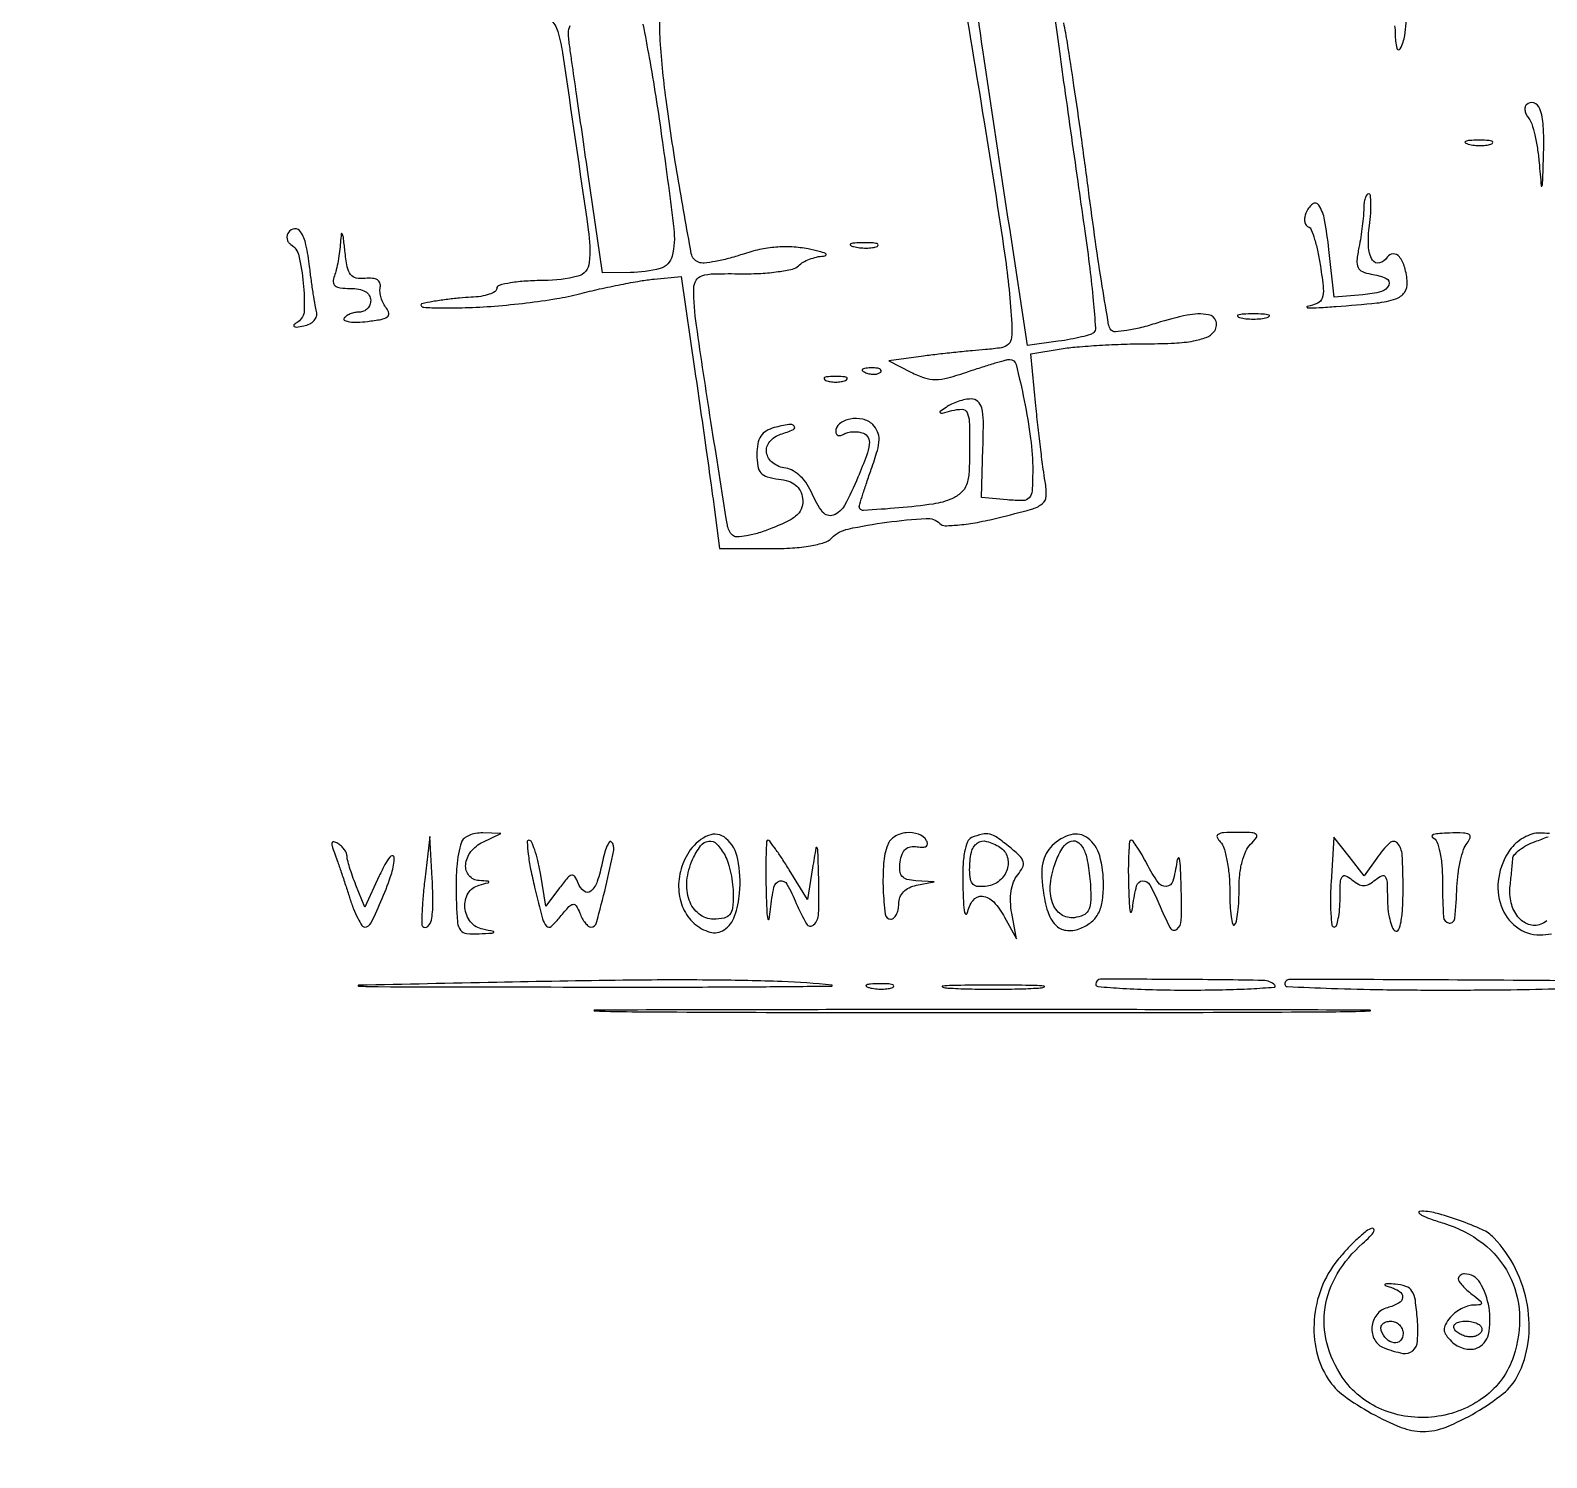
# Model space of a CAD drawing. Extents: x 24 to 1546, y 0 to 2379.
# Drawn here: x 626.8 to 819.2, y 1605.7 to 1786.7 of the extents above; entities that cross this region are included whole.
import ezdxf

# ---------------------------------------------------------------- set-up
doc = ezdxf.new("R2010")
doc.units = 0
doc.header["$MEASUREMENT"] = 0
doc.layers.get('0').update_dxf_attribs({"linetype": 'CONTINUOUS'})

msp = doc.modelspace()

# ---------------------------------------------------------------- linework, layer by layer
for points in [[(339.46395, 1554.999339, -0.000003), (282.698834, 1555.153426, -0.227171)], [(704.552789, 1787.525308, -0.002193), (705.335867, 1783.290454, -0.005917), (706.169614, 1778.333197, -0.003828), (707.022606, 1772.577891, -0.004794), (708.460503, 1761.57052, -0.090609), (708.251317, 1758.11239, -0.271861), (706.711088, 1756.530431, -0.065985), (702.949416, 1756.015313), (699.398832, 1756), (697.555541, 1768.75, -0.000014), (696.816371, 1773.863842, -0.000017), (696.1198, 1778.685104, -0.000015), (695.532672, 1782.750675, -0.000111), (695.256364, 1784.667376, -0.025483), (695.095677, 1786.409126, -0.131692), (695.305725, 1787.344762, -0.174034)], [(744.778786, 1793.777764, -0.000742), (747.840798, 1775.127562, -0.003715), (750.461898, 1758.221612, -0.023129), (751.338181, 1749.5, -0.032929), (751.317415, 1747.761854, -0.182084), (750.927523, 1746.929358, -0.154372), (750.044233, 1746.484839, -0.021899), (748, 1746.246365, 0.005488), (746.348049, 1746.108411, 0.002677), (744.24349, 1745.898002, 0.002655), (742.056505, 1745.655768, 0.00384), (740.126775, 1745.416614), (735.753551, 1744.840497), (738.555133, 1743.387019, 0.038149), (740.256954, 1742.662845, 0.084445), (741.645909, 1742.442161, 0.064279), (743.255969, 1742.667911, 0.015179), (745.856496, 1743.46677, -0.00464), (747.633931, 1744.05405, -0.006279), (749.251547, 1744.549614, -0.00436), (750.612659, 1744.935117, -0.066919), (751.095275, 1745, -0.345304), (751.891765, 1744.375472, -0.009467), (752.927069, 1739.787176, -0.018509), (753.737858, 1734.947163, -0.032252), (754, 1730.88742, -0.013708), (753.930105, 1728.338512, -0.168006), (753.567106, 1727.449697, -0.215562), (752.773941, 1727.090214, -0.024262), (750.75, 1727.186642), (747.5, 1727.5), (747.69107, 1733.75, 0.008417), (747.738225, 1737.184856, 0.058315), (747.5377, 1738.85342, 0.156322), (747.039897, 1739.672256, 0.182868), (746.19107, 1739.984687, 0.049298), (745.43456, 1739.902993, 0.029052), (744.556127, 1739.665378, 0.028845), (743.697732, 1739.322587, 0.043327), (743, 1738.919181, 0.011991), (742.262105, 1738.375733, 0.538239), (742.274156, 1738.216446, 0.192299), (742.556159, 1738.180214, 0.005506), (743.75, 1738.501881, -0.071374), (745.037304, 1738.6724, -0.287434), (745.675229, 1738.26298, -0.103336), (745.951789, 1737.105259, -0.007137), (746, 1733.727903, -0.01336), (745.919493, 1730.715489, -0.071317), (745.600193, 1729.105882, -0.124571), (744.930563, 1728.097254, -0.080764), (743.75, 1727.331077, -0.068431), (741.376464, 1726.654102, -0.014013), (737.032807, 1726.160425, -0.006803), (732.520449, 1725.837059, -0.431286), (732, 1726.328197, -0.075894), (732.045303, 1726.62494, -0.00202), (732.44741, 1727.893163, -0.004182), (732.939484, 1729.380836, -0.002845), (733.523097, 1731.065463, 0.013191), (734.289796, 1733.436041, 0.063857), (734.513206, 1734.830309, 0.11274), (734.31789, 1735.828712, 0.092179), (733.700638, 1736.727933, 0.144407), (732.447869, 1737.409995, 0.10025), (730.826006, 1737.429301, 0.116207), (729.496954, 1736.836889, 0.234173), (729, 1735.833994, 0.134518), (729.084727, 1735.524765, 0.190565), (729.307817, 1735.351866, 0.141988), (729.646766, 1735.351656, 0.068131), (730.047887, 1735.529596, -0.081021), (730.552408, 1735.738095, -0.046993), (731.20378, 1735.827418, -0.045463), (731.892267, 1735.794001, -0.056822), (732.511339, 1735.634022, -0.185031), (733.109984, 1735.095766, -0.149559), (733.262083, 1734.238634, -0.058823), (732.907238, 1732.781065, -0.009388), (731.830127, 1730.045409, -0.02614), (730.125856, 1726.482196, -0.183273), (728.690791, 1725.249041, -0.327333), (727.349161, 1725.642594, -0.065112), (726.023499, 1727.943268, 0.048165), (725.383686, 1729.145821, 0.054302), (724.547172, 1730.151748, 0.060102), (723.6076, 1730.863845, 0.096862), (722.662395, 1731.193268, -0.12636), (721.012992, 1731.878259, -0.196879), (720.236345, 1733.182763, -0.214147), (720.626121, 1734.571078, -0.14292), (722.01849, 1735.505869, 0.02454), (723.645725, 1736.111688, 0.525439), (723.730885, 1736.536721, 0.249177), (723.066314, 1736.751472, 0.019983), (721.20633, 1736.343705, 0.070008), (720.175393, 1735.913212, 0.115259), (719.497014, 1735.262144, 0.100367), (719.120074, 1734.308373, 0.044105), (719, 1732.949791, 0.039912), (719.118744, 1731.464604, 0.141117), (719.522141, 1730.607617, 0.143325), (720.315289, 1730.103971, 0.041645), (721.75, 1729.816422, -0.047349), (723.011099, 1729.548702, -0.092734), (723.91438, 1729.068349, -0.10786), (724.497342, 1728.350709, -0.081578), (724.802566, 1727.379612, -0.105865), (724.724377, 1726.251626, -0.130198), (724.184462, 1725.349049, -0.078296), (723.021525, 1724.524955, -0.019906), (720.903938, 1723.57824, -0.02144), (719.237029, 1722.992835, -0.030133), (717.704131, 1722.626448, -0.030363), (716.463295, 1722.484805, -0.214213), (715.910528, 1722.698628, -0.156348), (715.258496, 1723.983938, -0.000948), (713.172353, 1737.129364, -0.002993), (711.3401, 1749.293603, -0.035894), (711, 1754.025004, -0.137383), (711.283253, 1755.036433, -0.184771), (712.028341, 1755.613817, -0.068855), (713.589021, 1755.859831, -0.008233), (717.091227, 1755.868198, 0.017047), (719.504793, 1755.91651, 0.021763), (721.718858, 1756.133343, 0.020364), (723.516377, 1756.4639, 0.141639), (724.291227, 1756.891227, -0.068591), (724.86333, 1757.324727, -0.035477), (725.676485, 1757.708079, -0.034461), (726.583784, 1757.989455, -0.043975), (727.45, 1758.114999, 0.176429), (727.752338, 1758.24472, 0.532636), (727.722813, 1758.424703, 0.048826), (726.926269, 1758.699137, 0.010541), (725.5, 1759.007821, 0.033824), (723.456824, 1759.263389, 0.034735), (721.41613, 1759.237618, 0.03348), (719.331592, 1758.924691, 0.027307), (717.1569, 1758.321559, -0.016792), (715.404134, 1757.79553, -0.020382), (713.729164, 1757.425856, -0.019408), (712.31629, 1757.23013, -0.11684), (711.586834, 1757.328305, -0.261815), (710.684137, 1758.41703, -0.002885), (708.957567, 1768.219492, -0.009414), (707.487099, 1777.965526, -0.017264), (706.714237, 1785.958257, -0.026243), (706.694651, 1788.042769, -0.169285)], [(755.739257, 1795.89273), (757.296779, 1784.696365, 0.000378), (758.01963, 1779.52876, 0.000207), (758.913057, 1773.19579, 0.000206), (759.82577, 1766.764569, 0.000329), (760.611843, 1761.268025, -0.005157), (761.242013, 1756.536032, -0.008073), (761.676238, 1752.452325, -0.003199), (761.966972, 1748.97395, -0.219001), (761.76728, 1748.433946, -0.122465), (761.330481, 1748.171117, -0.013363), (760.191632, 1747.854407, -0.015719), (758.792664, 1747.551716, -0.012079), (757.248881, 1747.306556), (753.332588, 1746.781271), (751.079199, 1761.640636, -0.000382), (747.667894, 1784.251989, -0.011118), (746.929078, 1790.050199, -0.046719)], [(692.825115, 1788.136102, -0.123901), (693.736968, 1786.600577, -0.035705), (694.338657, 1783.883775, -0.00095), (697.611768, 1761.417439, -0.055949), (697.739585, 1757.294317, -0.318998), (696.273024, 1755.547414, -0.063794), (692, 1755, 0.015416), (689.683687, 1754.928566, 0.025878), (687.75, 1754.708333, 0.024068), (686.303225, 1754.395008, 0.339565), (686, 1754, -0.260245), (685.780483, 1753.606813, -0.055307), (685.045313, 1753.258995, -0.044717), (683.995091, 1752.999726, -0.029075), (682.75, 1752.881685, 0.014476), (681.287882, 1752.786018, 0.008906), (679.573437, 1752.593022, 0.008928), (677.883241, 1752.341435, 0.015764), (676.5, 1752.065146, 0.511233), (676.401656, 1751.830541, 0.23759), (676.738529, 1751.621204, 0.022532), (678.754745, 1751.531562, 0.005864), (682, 1751.571652, 0.013793), (685.693206, 1751.762634, 0.010188), (689.765625, 1752.169697, 0.010313), (693.600659, 1752.712582, 0.022646), (696.5, 1753.320056, -0.007714), (699.050241, 1753.934396, -0.006619), (701.751491, 1754.503728, -0.006679), (704.218542, 1754.955538, -0.01897), (705.951883, 1755.181865), (709.403766, 1755.5), (711.144378, 1743.5, -0.000479), (711.861759, 1738.520706, -0.000463), (712.577897, 1733.482813, -0.000457), (713.200252, 1729.04609, -0.0017), (713.580177, 1726.25), (714.275363, 1721), (720.70911, 1721, 0.015379), (723.519435, 1721.086461, 0.027652), (725.809686, 1721.355187, 0.032865), (727.540428, 1721.774688, 0.12106), (728.496352, 1722.353495, -0.144419), (730.579012, 1723.487323, -0.019833), (735.501041, 1724.342505, -0.017159), (740.489914, 1724.833252, -0.215532), (742.219352, 1724.180648, 0.203405), (742.899517, 1723.905772, 0.020016), (744.701801, 1724.009155, 0.022038), (746.977555, 1724.333096, 0.013827), (749.605532, 1724.901797, 0.006694), (753.826571, 1725.998322, 0.097303), (755.201058, 1726.681951, 0.22154), (755.706665, 1727.654978, 0.054525), (755.585167, 1729.5, -0.010195), (755.338563, 1731.085413, -0.002903), (755.020133, 1733.557281, -0.002922), (754.693083, 1736.35267, -0.003093), (754.405188, 1739.099254), (753.754699, 1745.698508), (757.627349, 1746.338249, -0.019429), (759.597588, 1746.585546, -0.006731), (762.456128, 1746.793298, -0.006675), (765.614751, 1746.937872, -0.007712), (768.627555, 1746.988994, 0.011799), (772.007639, 1747.073991, 0.032173), (774.383726, 1747.343786, 0.046452), (776.025289, 1747.798498, 0.129469), (776.990179, 1748.488167, 0.248596), (777.269371, 1749.828184, 0.291603), (776.310516, 1750.671584, 0.087899), (773.612868, 1750.613864, 0.02892), (769.75723, 1749.610589, -0.016392), (767.747818, 1749.033628, -0.023988), (765.944212, 1748.670163, -0.021209), (764.488898, 1748.511672, -0.232329), (763.960421, 1748.729209, -0.139892), (763.638192, 1749.403548, -0.001669), (762.831059, 1754.26733, -0.004863), (761.967424, 1759.928546, -0.00314), (761.07231, 1766.5, 0.002051), (760.158976, 1773.31622, 0.002443), (759.239677, 1779.737891, 0.002113), (758.41516, 1785.145722, 0.01584), (757.93268, 1787.69282, -0.014957)], [(799.926238, 1787.317802, -0.0353), (800, 1786.274316, 0.052642), (800.190317, 1784.471655, 0.699039), (800.6422, 1784.407854, 0.085563), (801.205319, 1786.106065, 0.01876), (801.550313, 1789.174588, 0.04)], [(819.568342, 1684.852828, 0.009022), (818.306704, 1684.921053, 0.087238), (817.352903, 1684.788532, 0.051845), (816.300407, 1684.323948, 0.049874), (815.314755, 1683.62184, 0.060365), (814.556704, 1682.777494, 0.111882), (813.124446, 1679.274978, 0.126825), (813.439008, 1675.667047, 0.146046), (815.37468, 1673.008378, 0.164316), (818.360243, 1672, 0.04428), (819.826597, 1672.130117, 0.189106)], [(819.243929, 1673.804261, -0.081482), (818.461462, 1673.346838, -0.17765), (816.93, 1673.324209, -0.141202), (815.572211, 1674.28824, -0.110979), (814.711579, 1676.061786, -0.085368), (814.581281, 1678.216006, 0.001715), (814.683891, 1679.176007, 0.00154), (814.783772, 1680.171785, 0.001543), (814.867887, 1681.065865, 0.004853), (814.916667, 1681.666667, -0.165704), (815.135247, 1682.184045, -0.04724), (815.783333, 1682.785663, -0.042014), (816.691296, 1683.36744, -0.033935), (817.75, 1683.837719, 0.003684), (819.407662, 1684.457031, 0.184861)]]:
    msp.add_lwpolyline(points, format="xyb")
for points in [[(816.648156, 1777.314823, 0.151961), (816.477289, 1776.989627, 0.087239), (816.473655, 1776.542777, 0.072909), (816.634092, 1776.044444, 0.058992), (816.939921, 1775.572391, -0.09704), (817.321745, 1774.872218, -0.018637), (817.707237, 1773.471191, -0.019216), (818.037963, 1771.777183, -0.016666), (818.256538, 1769.980381, 0.000967), (818.523367, 1767.012281, 0.764471), (818.618334, 1766.995607, 0.102011), (818.7038, 1767.351178, 0.00047), (818.825293, 1771.190983, 0.020324), (818.790933, 1774.643124, 0.072875), (818.36244, 1776.800247, 0.232406), (817.600634, 1777.542664, 0.282473)], [(809.269032, 1772.307009, 0.037336), (810.036634, 1772.167106, 0.029507), (810.880008, 1772.127736, 0.030339), (811.671085, 1772.185595, 0.06278), (812.269032, 1772.344063, 0.31318), (812.386009, 1772.52287, 0.333666), (812.257153, 1772.684921, 0.052471), (811.580113, 1772.787295, 0.014395), (810.5, 1772.805051, 0.012823), (809.431793, 1772.764444, 0.080377), (808.900903, 1772.643467, 0.597527), (808.883358, 1772.48334, 0.087174)], [(796, 1764.125, -0.022284), (795.95858, 1763.196078, -0.008494), (795.821326, 1761.90741, -0.008393), (795.624644, 1760.510535, -0.010183), (795.391747, 1759.208737, 0.023919), (795.140943, 1757.544388, 0.13321), (795.286272, 1756.661386, 0.190501), (795.825768, 1756.142089, 0.05899), (796.931358, 1755.833737, -0.064109), (798.839406, 1755.28054, -0.404757), (799.189773, 1754.431468, -0.238801), (798.252515, 1753.602548, -0.042996), (795.885085, 1753.197688), (792.270169, 1752.895376), (791.585428, 1758.947688, 0.016709), (791.032529, 1762.705824, 0.096499), (790.306302, 1764.567756, 0.446062), (789.498772, 1764.704176, 0.133941), (788.663166, 1763.564608, 0.057351), (788.515897, 1762.992229, 0.077385), (788.525083, 1762.458446, 0.097039), (788.683136, 1762.045004, 0.166334), (788.966576, 1761.814608, -0.21282), (789.336508, 1761.454267, -0.019659), (789.773059, 1760.219509, -0.022625), (790.18537, 1758.639613, -0.015777), (790.512505, 1756.826275, -0.010534), (790.873062, 1753.976772, -0.105134), (790.748098, 1752.787603, -0.209658), (790.164479, 1752.1322, -0.061765), (788.852106, 1751.716773, 0.524392), (788.80778, 1751.617957, 0.2621), (788.953431, 1751.535747, 0.014322), (790.331209, 1751.573588, 0.003922), (792.5, 1751.712457, 0.007455), (797.670176, 1752.161824, 0.056528), (800.057993, 1752.682125, 0.155748), (801.173584, 1753.50667, 0.176506), (801.534508, 1754.7816, 0.049699), (801.205018, 1756.668732, 0.100504), (800.521331, 1758.006344, 0.229093), (799.722104, 1758.389991, 0.259166), (798.986803, 1757.978647, -0.189818), (797.993752, 1757.23611, -0.344116), (797.109183, 1757.605905, -0.11834), (796.605609, 1759.381205, -0.043563), (796.726851, 1762.000191, 0.014595), (796.887155, 1763.53388, 0.024692), (796.920192, 1764.825056, 0.02238), (796.853101, 1765.802335, 0.381406), (796.631669, 1766, 0.253331), (796.388999, 1765.868616, 0.063435), (796.185553, 1765.449219, 0.049316), (796.045975, 1764.843269, 0.031972)], [(659.552786, 1761.08541, 0.092307), (659.396639, 1760.682206, 0.096106), (659.399297, 1760.255778, 0.099359), (659.559517, 1759.872478, 0.106204), (659.852336, 1759.591261, -0.200179), (660.889611, 1758.144703, -0.032969), (661.452615, 1754.678897, -0.032031), (661.561061, 1751.19134, -0.238148), (660.788547, 1749.779084, 0.028513), (660.270038, 1749.376935, 0.480156), (660.27782, 1749.188081, 0.19378), (660.577573, 1749.111062, 0.012076), (661.5, 1749.255634, 0.067464), (662.26008, 1749.502751, 0.096929), (662.825347, 1749.925658, 0.115951), (663.124482, 1750.467604, 0.13177), (663.131257, 1751.05939, -0.020209), (662.957267, 1751.875018, -0.004122), (662.719875, 1753.332003, -0.004337), (662.47242, 1755.031416, -0.004058), (662.248617, 1756.772959, 0.023478), (661.780786, 1759.554354, 0.08649), (661.111801, 1761.199872, 0.284783), (660.343098, 1761.578076, 0.234031)], [(666.168103, 1759.831787, -0.016228), (666.059288, 1758.694305, -0.013142), (665.871077, 1757.482712, -0.01335), (665.638081, 1756.373754, -0.033166), (665.393011, 1755.581787, 0.090021), (665.250804, 1754.829584, 0.231224), (665.483926, 1754.343479, 0.139263), (666.138292, 1754.072648, 0.028926), (667.393011, 1754, -0.04358), (668.49568, 1753.903709, -0.087197), (669.315502, 1753.606156, -0.12077), (669.816965, 1753.127154, -0.142943), (670, 1752.5, -0.095012), (669.890211, 1751.927451, -0.096907), (669.576711, 1751.440625, -0.098834), (669.108867, 1751.114729, -0.103216), (668.559017, 1751, 0.049779), (667.971553, 1750.941368, 0.047546), (667.397717, 1750.767641, 0.051236), (666.920455, 1750.51223, 0.106263), (666.629163, 1750.20899, 0.450458), (666.710664, 1749.938733, 0.075588), (667.299892, 1749.768951, 0.04171), (668.305149, 1749.722391, 0.019785), (669.598996, 1749.821764, 0.016058), (671.319709, 1750.078888, 0.108653), (672.109076, 1750.409747, 0.296292), (672.295082, 1750.873649, 0.125136), (671.993764, 1751.507514, -0.056941), (671.607691, 1752.098121, -0.044539), (671.326102, 1752.81101, -0.04583), (671.18323, 1753.532209, -0.077985), (671.214913, 1754.14474, 0.138926), (671.177004, 1754.695265, 0.17468), (670.853496, 1755.086671, 0.115003), (670.224714, 1755.284777, 0.044979), (669.309039, 1755.27225, -0.07521), (668.152898, 1755.326119, -0.186759), (667.449565, 1755.772935, -0.113203), (667.019988, 1756.760965, -0.02005), (666.727142, 1758.77225, 0.003807), (666.53373, 1760.490296, 0.091702), (666.390207, 1760.950011, 0.739009), (666.263139, 1760.925894, 0.011863)], [(731.269032, 1759.307009, 0.037336), (732.036634, 1759.167106, 0.029507), (732.880008, 1759.127736, 0.030339), (733.671085, 1759.185595, 0.06278), (734.269032, 1759.344063, 0.31318), (734.386009, 1759.52287, 0.333666), (734.257153, 1759.684921, 0.052471), (733.580113, 1759.787295, 0.014395), (732.5, 1759.805051, 0.012823), (731.431793, 1759.764444, 0.080377), (730.900903, 1759.643467, 0.597527), (730.883358, 1759.48334, 0.087174)], [(780.25, 1750.310674, 0.039571), (781.047266, 1750.168469, 0.024357), (782, 1750.122029, 0.024357), (782.952734, 1750.168469, 0.039571), (783.75, 1750.310674, 0.161593), (784.00914, 1750.478988, 0.542911), (783.957812, 1750.633659, 0.052887), (783.251983, 1750.740287, 0.011065), (782, 1750.767997, 0.011065), (780.748017, 1750.740287, 0.052887), (780.042188, 1750.633659, 0.542911), (779.99086, 1750.478988, 0.161593)], [(732.8125, 1743.316886, 0.051402), (733.359369, 1743.160852, 0.05415), (733.916927, 1743.123424, 0.060344), (734.402231, 1743.202593, 0.126455), (734.729167, 1743.395833, 0.296942), (734.77538, 1743.614691, 0.208169), (734.592839, 1743.799335, 0.077125), (734.112848, 1743.910055, 0.028489), (733.416667, 1743.921053, 0.018894), (732.670344, 1743.862007, 0.168741), (732.37858, 1743.720685, 0.470617), (732.395823, 1743.538436, 0.054073)], [(727.75, 1742.337719, 0.057986), (728.320008, 1742.181385, 0.037979), (729, 1742.12966, 0.037979), (729.679992, 1742.181385, 0.057986), (730.25, 1742.337719, 0.174857), (730.459382, 1742.525001, 0.447206), (730.398438, 1742.693942, 0.078554), (729.89144, 1742.810911, 0.017491), (729, 1742.842105, 0.017491), (728.10856, 1742.810911, 0.078554), (727.601562, 1742.693942, 0.447206), (727.540618, 1742.525001, 0.174857)], [(665.398986, 1682.414045, -0.008031), (665.761833, 1681.427188, -0.002624), (666.265833, 1679.960688, -0.002614), (666.808531, 1678.326075, -0.002948), (667.312403, 1676.75, 0.016901), (667.816374, 1675.313127, 0.025398), (668.360218, 1674.101562, 0.022946), (668.878411, 1673.193552, 0.257026), (669.230059, 1673, 0.286779), (670.055652, 1673.51596, 0.013592), (671.469291, 1676.627195, 0.020718), (672.663267, 1679.819904, 0.083328), (672.973776, 1681.872124, 0.448959), (672.76773, 1682.049482, 0.194418), (672.411539, 1681.846811, 0.0443), (671.811922, 1680.933398, 0.014742), (671.096602, 1679.5), (669.245652, 1675.5), (668.122826, 1678.3151, -0.009752), (667.692949, 1679.457104, -0.011301), (667.32983, 1680.560555, -0.010398), (667.063965, 1681.504582, -0.063516), (667, 1682.006083, 0.107327), (666.915773, 1682.393949, 0.051047), (666.65633, 1682.837075, 0.047297), (666.277608, 1683.263513, 0.049163), (665.830061, 1683.605028, 0.069612), (665.34409, 1683.818894, 0.393364), (665.11409, 1683.700911, 0.160448), (665.101977, 1683.284731, 0.019831)], [(676.859544, 1679, 0.00735), (676.642398, 1676.862137, 0.011074), (676.521919, 1674.993229, 0.006101), (676.475047, 1673.432629, 0.19511), (676.609544, 1673.083333, 0.407563), (677.231431, 1673.05605, 0.162805), (677.696745, 1673.872818, 0.048915), (677.898177, 1675.936205, 0.014151), (677.806094, 1679.139428), (677.5, 1684.5)], [(681.516124, 1683.75, 0.035085), (681.13677, 1682.293547, 0.026381), (680.918951, 1680.651864, 0.019767), (680.836919, 1678.583112, 0.007922), (680.881517, 1675.75, 0.018028), (681.030781, 1673.546496, 0.142767), (681.412888, 1672.609747, 0.199208), (682.175676, 1672.186466, 0.040727), (683.75, 1672.136182, 0.002047), (685.401331, 1672.224735, 0.200802), (685.607621, 1672.325405, 0.574721), (685.568679, 1672.441828, 0.00362), (684.25, 1672.705733, -0.176644), (682.682371, 1673.64533, -0.149137), (681.952073, 1675.44722, -0.158055), (682.369223, 1677.273642, -0.196763), (683.75, 1678.310674, 0.001923), (684.926177, 1678.622879, 0.339035), (685, 1678.719237, 0.392517), (684.923939, 1678.801199, 0.002113), (683.75, 1678.883999, -0.205245), (682.474376, 1679.533668, -0.201839), (682.05335, 1680.911571, -0.143811), (682.72805, 1682.564962, -0.112551), (684.25, 1683.779505), (686.5, 1684.864639), (684.218615, 1684.93232, 0.051825), (683.314752, 1684.865402, 0.058804), (682.483687, 1684.612931, 0.067572), (681.844805, 1684.223562, 0.141833)], [(690.799782, 1678.046227, 0.003915), (691.811354, 1674.04177, 0.11533), (692.297574, 1673.118924, 0.420286), (692.899184, 1673.082484, 0.037781), (694.052847, 1674.296227, -0.011595), (695.155789, 1675.585436, -0.166241), (695.675153, 1675.876255, -0.316786), (696.081715, 1675.688522, -0.038366), (696.532697, 1674.75, 0.033428), (696.846494, 1674.080121, 0.042705), (697.225722, 1673.514062, 0.04853), (697.611341, 1673.118453, 0.177118), (697.935241, 1673, 0.338724), (698.658961, 1673.553825, 0.007342), (699.828074, 1678.137467, 0.008149), (700.848498, 1682.727477, 0.252111), (700.523894, 1683.80944, 0.466847), (700.28412, 1683.788248, 0.050968), (699.976847, 1683.235349, 0.034545), (699.658094, 1682.323632, 0.017471), (699.377783, 1681.138913, -0.032564), (698.740263, 1678.766311, -0.135612), (697.915321, 1677.553179, -0.359126), (697.082606, 1677.541128, -0.133102), (696.339177, 1678.558503, 0.047985), (695.91719, 1679.405318, 0.326655), (695.508809, 1679.56897, 0.157253), (694.987714, 1679.24062, 0.012582), (693.963014, 1677.950966), (692.233549, 1675.658163), (691.528877, 1679.829081, 0.016176), (691.20531, 1681.427597, 0.025318), (690.813985, 1682.774793, 0.022647), (690.41022, 1683.789792, 0.29485), (690.084744, 1684, 0.432709), (689.852535, 1683.752747, 0.0142), (689.989759, 1682.251079, 0.019007), (690.294995, 1680.329559, 0.011016)], [(710.556704, 1682.777494, 0.079941), (709.389422, 1680.370077, 0.086631), (709.080132, 1677.785411, 0.091791), (709.662735, 1675.371279, 0.104215), (711.058536, 1673.447026, 0.117831), (713.053534, 1672.354605, 0.217824), (714.841172, 1672.647762, 0.161073), (716.170884, 1674.361422, 0.063923), (716.807841, 1677.308941, 0.067364), (716.597113, 1681.573763, 0.168616), (715.074554, 1684.245441, 0.284174), (712.855582, 1684.614865, 0.143729)], [(714.964816, 1682.065741, -0.04912), (715.362412, 1681.107317, -0.022735), (715.695915, 1679.79911, -0.022262), (715.924198, 1678.381246, -0.028787), (716, 1677.065741, -0.02868), (715.904937, 1675.409776, -0.142367), (715.547688, 1674.558928, -0.175481), (714.835618, 1674.129167, -0.048937), (713.519052, 1674, -0.170904), (711.653806, 1674.656739, -0.139672), (710.424271, 1676.393009, -0.110197), (710.125698, 1678.887682, -0.081967), (710.851645, 1681.573742, -0.051371), (711.859837, 1683.293749, -0.207638), (712.886339, 1683.893139, -0.238239), (713.923008, 1683.516242, -0.065828)], [(720.168103, 1677.75, 0.00331), (720.260906, 1674.981577, 0.045124), (720.391852, 1673.982431, 0.816098), (720.545473, 1673.985298, 0.019739), (720.728468, 1675.25, -0.025172), (721.168528, 1678.074497, -0.293124), (721.914944, 1678.836346, -0.333659), (722.824389, 1678.431597, -0.028828), (724, 1676, 0.034959), (725.300906, 1673.391288, 0.484426), (726.206686, 1673.267248, 0.194038), (726.830746, 1674.659609, 0.015681), (726.858095, 1678.75, 0.000935), (726.757142, 1682.552157, 0.099008), (726.64148, 1683.055683, 0.739601), (726.494171, 1683.037025, 0.002752), (726.06995, 1680.5), (725.423711, 1676.5), (723.113079, 1680.25, 0.007249), (722.198474, 1681.687261, 0.011221), (721.363337, 1682.898438, 0.005696), (720.632548, 1683.885115, 0.234647), (720.401224, 1684, 0.398707), (720.243616, 1683.850566, 0.003987), (720.16724, 1682.164062, 0.010029), (720.132485, 1680.146515, 0.006014)], [(735.606989, 1683.418213, 0.073226), (735.081087, 1681.068839, 0.028941), (735.027448, 1677.750078, 0.021536), (735.29328, 1674.621694, 0.377248), (736, 1674, 0.185568), (736.381771, 1674.146742, 0.089971), (736.70625, 1674.567069, 0.069815), (736.926199, 1675.191733, 0.049828), (737, 1675.930449, -0.092132), (737.154854, 1676.763706, -0.098629), (737.597506, 1677.463336, -0.090422), (738.311119, 1677.983323, -0.06486), (739.25, 1678.294267), (741.5, 1678.727636), (739.180449, 1678.863818, -0.04802), (738.045817, 1679.040655, -0.156929), (737.410806, 1679.440455, -0.16033), (737.135933, 1680.129397, -0.050731), (737.180449, 1681.25, -0.053769), (737.433213, 1682.246074, -0.122379), (737.868205, 1682.882586, -0.142013), (738.50283, 1683.185719, -0.083464), (739.350352, 1683.183118, 0.041047), (740.067901, 1683.120127, 0.142837), (740.510779, 1683.246635, 0.265314), (740.662051, 1683.530156, 0.132014), (740.541335, 1683.933118, 0.171024), (739.50266, 1684.770397, 0.111371), (737.957529, 1684.953342, 0.11051), (736.474023, 1684.454961, 0.166555)], [(746.25, 1684.337719, 0.207218), (745.711039, 1683.791398, 0.047885), (745.352983, 1682.518791, 0.035445), (745.152173, 1680.6616, 0.01522), (745.136182, 1678.166667, 0.007654), (745.216684, 1676.121147, 0.027641), (745.359663, 1674.825521, 0.298604), (745.531816, 1674.639063, 0.430308), (745.705733, 1674.75, -0.113444), (746.427874, 1676.383719, -0.264383), (747.612299, 1676.900952, -0.181549), (749.0515, 1676.180018, -0.061712), (750.44091, 1674.25), (751.945694, 1671.5), (751.348343, 1674.747519, -0.035881), (751.185401, 1676.22045, -0.047625), (751.261797, 1677.565617, -0.054117), (751.568205, 1678.717258, -0.081318), (752.093063, 1679.612135, 0.056257), (752.710739, 1680.554233, 0.187766), (752.78087, 1681.277054, 0.131807), (752.339062, 1682.019834, 0.022865), (751.106783, 1683.114616, 0.015823), (749.500343, 1684.333342, 0.092933), (748.543235, 1684.774655, 0.12227), (747.615595, 1684.777783, 0.035908)], [(749.848393, 1683.11486, -0.178215), (750.773629, 1681.905869, -0.155133), (750.761901, 1680.30402, -0.13973), (749.802965, 1678.880448, -0.140571), (748.239784, 1678.180449, -0.048625), (747.104994, 1678.129871, -0.17593), (746.449784, 1678.407606, -0.165181), (746.101027, 1679.054951, -0.041714), (746, 1680.263782, -0.049331), (746.2193, 1682.481098, -0.186108), (746.953488, 1683.638799, -0.230042), (748.152587, 1683.863698, -0.074648)], [(756.463779, 1683.320922, 0.072738), (755.709927, 1682.308798, 0.07374), (755.281849, 1681.127816, 0.057841), (755.155193, 1679.640993, 0.025696), (755.316524, 1677.676802, 0.040287), (755.909196, 1674.947899, 0.114983), (756.874159, 1673.275581, 0.172657), (758.213186, 1672.584344, 0.122294), (759.909316, 1672.769579, 0.073517), (761.337133, 1673.54761, 0.105086), (762.280718, 1674.632835, 0.087365), (762.808803, 1676.164537, 0.038089), (762.984687, 1678.315741, 0.067274), (762.503735, 1682.026036, 0.16469), (760.992201, 1684.285007, 0.235349), (758.838004, 1684.704574, 0.129586)], [(760.634625, 1682.509768, -0.041316), (760.864959, 1681.720135, -0.012773), (761.081609, 1680.499735, -0.012679), (761.255053, 1679.117091, -0.013612), (761.35324, 1677.759768, -0.027266), (761.336916, 1676.046545, -0.115611), (761.041514, 1675.071764, -0.160101), (760.403507, 1674.502129, -0.067624), (759.285346, 1674.185081, -0.192578), (757.607875, 1674.594248, -0.158715), (756.505596, 1676.086384, -0.107573), (756.247665, 1678.484992, -0.064118), (756.91979, 1681.289033, -0.052725), (757.828627, 1683.084097, -0.171471), (758.868918, 1683.886703, -0.273041), (759.849241, 1683.672015, -0.114423)], [(766.160037, 1678.25, 0.005049), (766.247418, 1675.946969, 0.043432), (766.385697, 1674.927624, 0.770582), (766.548057, 1674.921766, 0.042603), (766.723396, 1675.75, -0.031637), (767.190977, 1678.224997, -0.323465), (767.947145, 1678.855647, -0.291503), (768.86154, 1678.358676, -0.028251), (770.008887, 1675.978544, 0.020477), (771.44122, 1672.885235, 0.470643), (772.277339, 1672.701397, 0.225691), (772.852548, 1673.852226, 0.011231), (772.839963, 1678.190983, 0.006372), (772.753864, 1680.449436, 0.03283), (772.608461, 1681.692039, 0.687014), (772.442632, 1681.723031, 0.107454), (772.276604, 1681.25, -0.038401), (771.783159, 1678.818653, -0.31694), (770.953374, 1678.147705, -0.265088), (769.899006, 1678.659829, -0.030793), (768.5, 1681, 0.011657), (767.871143, 1682.14958, 0.01751), (767.26502, 1683.11875, 0.012546), (766.727249, 1683.873628, 0.235913), (766.47432, 1684, 0.390805), (766.289116, 1683.829149, 0.006494), (766.186342, 1682.310937, 0.012877), (766.132776, 1680.454751, 0.007731)], [(777.8, 1683.8, -0.122711), (778.264864, 1683.026591, -0.026207), (778.6475, 1681.493542, -0.025914), (778.911853, 1679.622745, -0.022143), (779, 1677.633333, 0.011717), (779.043671, 1675.77001, 0.023615), (779.181698, 1674.307323, 0.030742), (779.378693, 1673.349171, 0.576538), (779.618548, 1673.285215, 0.150738), (779.857762, 1673.737856, 0.016679), (780.039021, 1674.908664, 0.019134), (780.157529, 1676.351039, 0.01438), (780.181347, 1677.943251, -0.031851), (780.266505, 1679.649101, -0.035655), (780.568778, 1681.265762, -0.039047), (781.03829, 1682.618068, -0.093564), (781.634227, 1683.49137, 0.032262), (782.391822, 1684.35359, 0.399219), (782.350738, 1684.75, 0.169636), (781.797819, 1684.965595, 0.008929), (779.871429, 1685, 0.01337), (778.223452, 1684.955925, 0.118447), (777.531548, 1684.75, 0.379976), (777.408288, 1684.377398, 0.094939)], [(791.853481, 1678.687179, 0.012334), (791.771901, 1676.505656, 0.020579), (791.824148, 1674.669084, 0.015861), (791.969013, 1673.244076, 0.376284), (792.25, 1672.998637, 0.318215), (792.542043, 1673.206241, 0.033153), (792.779688, 1674.063693, 0.031534), (792.945826, 1675.233863, 0.019499), (793, 1676.622445, -0.010356), (793.042058, 1678.652855, -0.131096), (793.267606, 1679.376537, -0.377801), (793.703769, 1679.504567, -0.064036), (794.5, 1679, 0.045289), (795.327894, 1678.430919, 0.128626), (796, 1678.255111, 0.128626), (796.672106, 1678.430919, 0.045289), (797.5, 1679, -0.062229), (798.297414, 1679.509349, -0.3766), (798.732102, 1679.386131, -0.133795), (798.957875, 1678.676979, -0.010554), (799, 1676.681462, 0.026009), (799.073371, 1675.271896, 0.032694), (799.29375, 1673.983243, 0.034461), (799.613033, 1672.964229, 0.162583), (800, 1672.5, 0.455789), (800.419412, 1672.63054, 0.058059), (800.73424, 1673.656461, 0.033287), (800.938731, 1675.423493, 0.012167), (801, 1677.940983, 0.013962), (800.882659, 1682.14246, 0.167501), (800.278455, 1683.621749, 0.428818), (799.295634, 1683.661981, 0.047166), (797.661365, 1681.75), (796.078785, 1679.5), (794.142874, 1681.938542), (792.206962, 1684.377084)], [(804.75, 1684.337719, -0.204488), (805.282464, 1683.803609, -0.043622), (805.669901, 1682.520517, -0.034603), (805.920677, 1680.699935, -0.016928), (806, 1678.35765, 0.014263), (806.116472, 1674.27543, 0.358068), (806.824172, 1673.5077, 0.42605), (807.556637, 1674.084603, 0.014743), (807.832881, 1678.102396, -0.023046), (807.978413, 1679.805436, -0.02425), (808.278963, 1681.458756, -0.02482), (808.676165, 1682.85084, -0.091542), (809.120958, 1683.645745, 0.085477), (809.507422, 1684.317312, 0.366872), (809.360402, 1684.718073, 0.122808), (808.643284, 1684.917734, 0.01264), (806.872445, 1684.921053, 0.014377), (805.65323, 1684.857405, 0.046862), (804.857843, 1684.717133, 0.248283), (804.661105, 1684.532028, 0.39837)], [(686, 1665.974521, 0.000192), (668.457792, 1665.6063, 0.960635), (668.455968, 1665.509168, 0.014209), (670.931939, 1665.433598, 0.00007), (696, 1665.384558, 0.000816), (709.41289, 1665.382082, 0.001557), (720.190625, 1665.431253, 0.000965), (728.49429, 1665.511028, 0.943703), (728.5, 1665.63407, 0.017092), (722.178312, 1666.077972, 0.006978), (713.565295, 1666.2672, 0.005158), (702.011666, 1666.240555, 0.001995)], [(762.000242, 1665.75, 0.391031), (762.278995, 1665.447872, 0.00398), (765.427154, 1665.220313, 0.010023), (769.193263, 1665.053921, 0.006027), (773.666667, 1665, 0.004864), (778.099505, 1665.04312, 0.008779), (781.728741, 1665.177509, 0.004368), (784.638762, 1665.361982, 0.642433), (784.729047, 1665.604286, 0.194666), (783.265966, 1666.224378, 0.002486), (773.031819, 1666.340873, 0.001786), (762.620426, 1666.370437, 0.413905)], [(785.999639, 1665.75, 0.401656), (786.292043, 1665.445019, 0.001353), (791.923852, 1665.220313, 0.005808), (798.433816, 1665.053903, 0.003485), (806.166667, 1665, 0.002545), (813.862519, 1665.039172, 0.004424), (820.248666, 1665.160709, 0.001113), (825.698354, 1665.324819, 0.65655), (825.786241, 1665.547093, 0.196818), (824.320266, 1666.161253, 0.00074), (805.573945, 1666.284607, 0.000524), (786.612614, 1666.361431, 0.415234)], [(733.269032, 1665.307009, 0.037336), (734.036634, 1665.167106, 0.029507), (734.880008, 1665.127736, 0.030339), (735.671085, 1665.185595, 0.06278), (736.269032, 1665.344063, 0.31318), (736.386009, 1665.52287, 0.333666), (736.257153, 1665.684921, 0.052471), (735.580113, 1665.787295, 0.014395), (734.5, 1665.805051, 0.012823), (733.431793, 1665.764444, 0.080377), (732.900903, 1665.643467, 0.597527), (732.883358, 1665.48334, 0.087174)], [(743.25, 1665.261012, 0.009864), (745.867693, 1665.148534, 0.005804), (749, 1665.112174, 0.005804), (752.132307, 1665.148534, 0.009864), (754.75, 1665.261012, 0.061613), (755.448108, 1665.39219, 0.829596), (755.432813, 1665.51584, 0.013058), (753.123307, 1665.600303, 0.002611), (749, 1665.621831, 0.002611), (744.876693, 1665.600303, 0.013058), (742.567187, 1665.51584, 0.829596), (742.551892, 1665.39219, 0.061613)], [(703.825251, 1662.250215, 0.00096), (723.958581, 1662.165718, 0.00057), (747.959418, 1662.138409, 0.00057), (771.898468, 1662.165727, 0.000982), (791.825251, 1662.25033, 0.006737), (796.821802, 1662.348692, 0.980554), (796.820543, 1662.441861, 0.001273), (779.061835, 1662.505285, 0.000257), (747.5, 1662.521457, 0.000255), (715.947724, 1662.505302, 0.001297), (698.370543, 1662.441732, 0.982049), (698.369436, 1662.348794, 0.005975)], [(806.186705, 1635.418544, -0.08948), (811.096802, 1632.880984, -0.108899), (814.417703, 1628.925194, -0.109486), (815.756889, 1623.957556, -0.09125), (815.009821, 1618.529759, -0.154082), (811.296424, 1613.377822, -0.130723), (805.043068, 1610.876316, -0.128815), (798.300979, 1611.796615, -0.147807), (793.284628, 1615.897883, -0.084736), (791.329832, 1620.241676, -0.101272), (791.097194, 1624.716044, -0.09858), (792.648691, 1629.013906, -0.07633), (795.844203, 1632.843955, 0.01663), (796.774644, 1633.72188, 0.055302), (797.296455, 1634.379597, 0.273468), (797.304309, 1634.678087, 0.347815), (797.058622, 1634.780162, 0.099119), (796.321533, 1634.402702, 0.018774), (795.169001, 1633.415242, 0.019385), (793.8917, 1632.139661, 0.016721), (792.649935, 1630.706207, 0.07848), (790.633917, 1627.215877, 0.072702), (789.72306, 1623.180526, 0.074495), (790.013529, 1619.145524, 0.090108), (791.490888, 1615.65425, 0.089795), (793.482976, 1613.554735, 0.031649), (796.992238, 1611.309061, 0.031483), (800.739342, 1609.531063, 0.09531), (803.5, 1609, 0.096499), (806.451684, 1609.575022, 0.036404), (810.241757, 1611.4414, 0.036217), (813.697528, 1613.819641, 0.10498), (815.527279, 1616.052752, 0.087132), (816.865798, 1620.327894, 0.07515), (816.769611, 1625.038513, 0.073014), (815.26637, 1629.633031, 0.074462), (812.512965, 1633.567325, 0.096864), (811.055809, 1634.604083, 0.020529), (808.152378, 1635.777983, 0.021605), (805.12833, 1636.713311, 0.075202), (803.100777, 1636.930348, 0.58637), (803.010216, 1636.750574, 0.131048), (803.346948, 1636.457525, 0.029196), (804.487728, 1635.979024, 0.010067)], [(799.25, 1627.361321, -0.069909), (800.558616, 1626.773636, -0.282994), (800.928333, 1626.022778, -0.25046), (800.433352, 1625.275206, -0.059909), (799, 1624.710251, 0.164943), (797.652945, 1623.822456, 0.145863), (797.040707, 1622.250728, 0.149767), (797.395299, 1620.631277, 0.17462), (798.581787, 1619.606989, 0.042106), (800.959734, 1618.917417, 0.231393), (802.215192, 1619.246962, 0.203112), (802.827463, 1620.48729, 0.032511), (802.807498, 1623.25, 0.017266), (802.550777, 1625.645624, 0.106173), (802.124383, 1626.803528, 0.170948), (801.359051, 1627.40711, 0.063946), (800, 1627.684645, 0.008792), (799.052699, 1627.737883, 0.111859), (798.704493, 1627.672996, 0.662318), (798.705236, 1627.553144, 0.028037)], [(808, 1628.360243, 0.155757), (808.104684, 1628.032347, 0.027186), (808.514063, 1627.518185, 0.027231), (809.079956, 1626.947554, 0.021457), (809.75, 1626.392046, -0.008228), (810.770207, 1625.5908, -0.202399), (810.935483, 1625.280323, -0.410722), (810.775735, 1625.086632, -0.020546), (809.872445, 1625.031803, 0.076429), (809.155487, 1624.907183, 0.043201), (808.345062, 1624.553974, 0.041915), (807.570723, 1624.045392, 0.053339), (806.958347, 1623.449812, 0.043957), (806.357422, 1622.58055, 0.146734), (806.203933, 1621.911834, 0.141236), (806.441573, 1621.253438, 0.03962), (807.158361, 1620.413067, 0.069508), (807.8568, 1619.885844, 0.06195), (808.70036, 1619.544929, 0.064559), (809.564386, 1619.430748, 0.092477), (810.322459, 1619.570245, 0.254688), (811.820078, 1621.328145, 0.091987), (811.899424, 1624.720267, 0.093374), (810.759171, 1627.880453, 0.265569), (808.8, 1629, 0.078477), (808.494397, 1628.951737, 0.090568), (808.235, 1628.812071, 0.10078), (808.061584, 1628.604234, 0.124252)], [(801, 1621.416667, -0.190724), (800.653027, 1620.540134, -0.244413), (799.846361, 1620.257027, -0.165501), (798.877068, 1620.749304, -0.113253), (798.229167, 1621.8125, -0.134046), (798.204183, 1622.264262, -0.144529), (798.414714, 1622.651172, -0.119977), (798.841384, 1622.910766, -0.077096), (799.416667, 1623, -0.099038), (800.020927, 1622.879125, -0.097945), (800.534896, 1622.534896, -0.097945), (800.879125, 1622.020927, -0.099038)], [(811, 1622, -0.142666), (810.888931, 1621.61866, -0.09965), (810.576711, 1621.29375, -0.08433), (810.109818, 1621.074854, -0.067639), (809.559017, 1621, -0.061875), (808.961978, 1621.074167, -0.051278), (808.359775, 1621.29375, -0.053305), (807.842344, 1621.617164, -0.08825), (807.5, 1622, -0.202618), (807.441401, 1622.378123, -0.181468), (807.66835, 1622.70625, -0.104212), (808.195401, 1622.928459, -0.047867), (808.940983, 1623, -0.0466), (809.729059, 1622.926392, -0.066561), (810.395164, 1622.70625, -0.086673), (810.844577, 1622.381985, -0.195654)]]:
    msp.add_lwpolyline(points, format="xyb", close=True)

doc.saveas('drawing.dxf')
